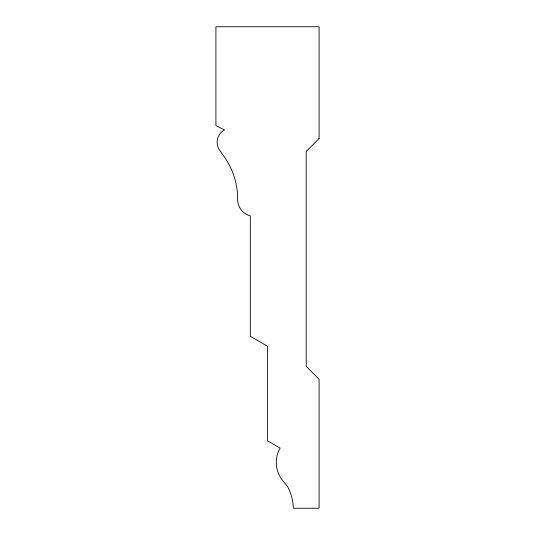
<?xml version="1.0" encoding="UTF-8"?>
<svg xmlns="http://www.w3.org/2000/svg" width="535" height="535" viewBox="0 0 535 535"><rect width="100%" height="100%" fill="white"/><g stroke="black" fill="none" stroke-linecap="round" stroke-linejoin="round"><path stroke-width="0.8" d="M319.087 138.525L306.194 151.425L306.194 366.381L319.087 379.275L319.087 508.25L293.294 508.25A46.498 46.498 0 0 0 287.308 486.208L282.012 479.728A28.997 28.997 0 0 1 280.086 448.062L267.5 440.793L267.5 346.212L250.306 336.288L250.306 215.913A17.187 17.187 0 0 1 237.614 198.746A72.151 72.151 0 0 0 224.967 157.879L218.882 149.064A14.064 14.064 0 0 1 224.506 129.931L215.913 125.631L215.913 26.75L319.087 26.75L319.087 138.525"/></g></svg>
